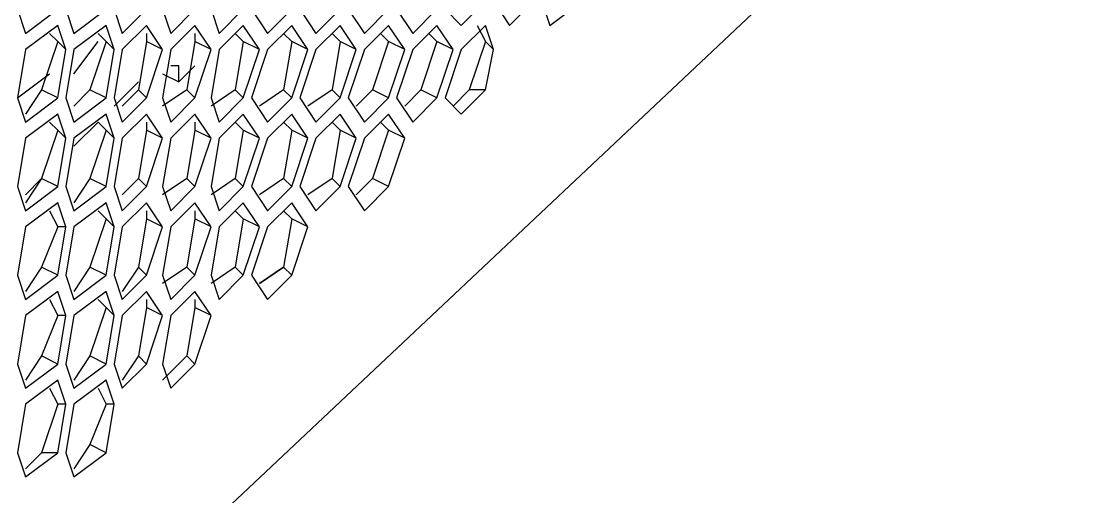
# Model space of a CAD drawing. Header units: millimetres. Extents: x 929 to 1725, y 58 to 532.
# Drawn here: x 1121.9 to 1137.41, y 414.46 to 421.36 of the extents above; entities that cross this region are included whole.
import ezdxf

# ---------------------------------------------------------------- set-up
doc = ezdxf.new("R2010")
doc.units = ezdxf.units.MM
doc.header["$MEASUREMENT"] = 0
doc.layers.add('TT-WIRE-EQPM', color=6, linetype='CONTINUOUS')

msp = doc.modelspace()

# ---------------------------------------------------------------- linework, layer by layer
at = {"layer": 'TT-WIRE-EQPM', "linetype": 'Continuous'}
for points in [[(1137.40977, 426.10241), (1104.75516, 395.32047)], [(1121.84324, 421.53779), (1121.96028, 421.18666)], [(1121.96028, 421.18666), (1122.42845, 421.53779)], [(1122.54549, 421.53779), (1122.66253, 421.18666)], [(1122.66253, 421.18666), (1123.1307, 421.53779)], [(1123.24774, 421.53779), (1123.36478, 421.18666)], [(1123.36478, 421.18666), (1123.7159, 421.53779)], [(1123.94999, 421.53779), (1124.06703, 421.18666)], [(1124.06703, 421.18666), (1124.41815, 421.53779)], [(1124.65224, 421.53779), (1124.76928, 421.18666)], [(1124.76928, 421.18666), (1125.1204, 421.53779)], [(1125.23744, 421.53779), (1125.47153, 421.18666)], [(1125.47153, 421.18666), (1125.82265, 421.53779)], [(1125.93969, 421.53779), (1126.17378, 421.18666)], [(1126.17378, 421.18666), (1126.5249, 421.53779)], [(1126.64194, 421.53779), (1126.87603, 421.18666)], [(1126.87603, 421.18666), (1127.22715, 421.53779)], [(1127.34419, 421.53779), (1127.57828, 421.18666)], [(1127.57828, 421.18666), (1127.9294, 421.53779)], [(1128.04644, 421.53779), (1128.28053, 421.30371)], [(1128.28053, 421.30371), (1128.63165, 421.65483)], [(1128.74869, 421.65483), (1128.98278, 421.30371)], [(1128.98278, 421.30371), (1129.3339, 421.65483)], [(1129.45094, 421.65483), (1129.56798, 421.30371)], [(1129.56798, 421.30371), (1130.03615, 421.65483)], [(1122.42845, 421.30371), (1121.96028, 420.95258)], [(1122.54549, 420.95258), (1122.42845, 421.30371)], [(1123.1307, 421.30371), (1122.66253, 420.95258)], [(1123.24774, 420.95258), (1123.1307, 421.30371)], [(1123.7159, 421.30371), (1123.36478, 420.95258)], [(1123.94999, 420.95258), (1123.7159, 421.30371)], [(1124.41815, 421.30371), (1124.06703, 420.95258)], [(1124.65224, 420.95258), (1124.41815, 421.30371)], [(1125.1204, 421.30371), (1124.76928, 420.95258)], [(1125.35449, 420.95258), (1125.1204, 421.30371)], [(1125.82265, 421.30371), (1125.47153, 420.95258)], [(1126.05674, 420.95258), (1125.82265, 421.30371)], [(1126.5249, 421.30371), (1126.17378, 420.95258)], [(1126.75899, 420.95258), (1126.5249, 421.30371)], [(1127.22715, 421.30371), (1126.87603, 420.95258)], [(1127.46123, 420.95258), (1127.22715, 421.30371)], [(1127.9294, 421.30371), (1127.57828, 420.95258)], [(1128.16348, 420.95258), (1127.9294, 421.30371)], [(1128.63165, 421.30371), (1128.28053, 420.95258)], [(1128.51461, 421.30371), (1128.63165, 421.06962)], [(1128.74869, 420.95258), (1128.63165, 421.30371)], [(1122.42845, 421.06962), (1122.19436, 420.36737)], [(1122.3114, 421.18666), (1122.42845, 421.06962)], [(1122.54549, 420.95258), (1122.42845, 421.06962)], [(1122.66253, 420.60146), (1123.01365, 421.06962)], [(1123.1307, 421.06962), (1122.89661, 420.36737)], [(1123.01365, 421.18666), (1123.1307, 421.06962)], [(1123.24774, 420.95258), (1123.1307, 421.06962)], [(1123.7159, 421.06962), (1123.59886, 420.36737)], [(1123.7159, 421.18666), (1123.7159, 421.06962)], [(1123.94999, 420.95258), (1123.7159, 421.06962)], [(1124.41815, 421.06962), (1124.30111, 420.36737)], [(1124.41815, 421.18666), (1124.41815, 421.06962)], [(1124.65224, 420.95258), (1124.41815, 421.06962)], [(1125.00336, 421.18666), (1125.1204, 421.06962)], [(1125.1204, 421.06962), (1125.00336, 420.36737)], [(1125.35449, 420.95258), (1125.1204, 421.06962)], [(1125.70561, 421.18666), (1125.82265, 421.06962)], [(1125.82265, 421.06962), (1125.70561, 420.36737)], [(1126.05674, 420.95258), (1125.82265, 421.06962)], [(1126.40786, 421.18666), (1126.5249, 421.06962)], [(1126.5249, 421.06962), (1126.40786, 420.36737)], [(1126.75899, 420.95258), (1126.5249, 421.06962)], [(1127.22715, 421.06962), (1126.99307, 420.36737)], [(1127.11011, 421.18666), (1127.22715, 421.06962)], [(1127.46123, 420.95258), (1127.22715, 421.06962)], [(1127.9294, 421.06962), (1127.69532, 420.36737)], [(1127.81236, 421.18666), (1127.9294, 421.06962)], [(1128.16348, 420.95258), (1127.9294, 421.06962)], [(1128.63165, 421.06962), (1128.39757, 420.36737)], [(1128.74869, 420.95258), (1128.63165, 421.06962)], [(1121.96028, 420.95258), (1121.84324, 420.25033)], [(1122.42845, 420.25033), (1122.54549, 420.95258)], [(1122.66253, 420.95258), (1122.54549, 420.25033)], [(1123.1307, 420.25033), (1123.24774, 420.95258)], [(1123.36478, 420.95258), (1123.24774, 420.25033)], [(1123.7159, 420.25033), (1123.94999, 420.95258)], [(1124.06703, 420.95258), (1123.94999, 420.25033)], [(1124.41815, 420.25033), (1124.65224, 420.95258)], [(1124.76928, 420.95258), (1124.65224, 420.25033)], [(1125.1204, 420.25033), (1125.35449, 420.95258)], [(1125.47153, 420.95258), (1125.23744, 420.25033)], [(1125.82265, 420.25033), (1126.05674, 420.95258)], [(1126.17378, 420.95258), (1125.93969, 420.25033)], [(1126.5249, 420.25033), (1126.75899, 420.95258)], [(1126.87603, 420.95258), (1126.64194, 420.25033)], [(1127.22715, 420.25033), (1127.46123, 420.95258)], [(1127.57828, 420.95258), (1127.34419, 420.25033)], [(1127.9294, 420.25033), (1128.16348, 420.95258)], [(1128.28053, 420.95258), (1128.04644, 420.25033)], [(1128.63165, 420.36737), (1128.74869, 420.95258)], [(1121.84324, 420.25033), (1122.3114, 420.60146)], [(1123.94999, 420.60146), (1124.18407, 420.48441)], [(1124.41815, 420.7185), (1124.18407, 420.48441), (1124.18407, 420.48441), (1124.18407, 420.60146), (1124.18407, 420.60146), (1124.18407, 420.60146), (1124.18407, 420.7185), (1124.06703, 420.7185), (1124.06703, 420.7185), (1124.06703, 420.7185), (1124.06703, 420.7185), (1124.06703, 420.7185)], [(1123.59886, 420.48441), (1123.24774, 420.13329)], [(1122.19436, 420.36737), (1121.96028, 420.01625)], [(1122.42845, 420.25033), (1122.19436, 420.36737)], [(1122.89661, 420.36737), (1122.66253, 420.13329)], [(1123.1307, 420.25033), (1122.89661, 420.36737)], [(1123.59886, 420.36737), (1123.36478, 420.13329)], [(1123.7159, 420.25033), (1123.59886, 420.36737)], [(1124.30111, 420.36737), (1123.94999, 420.13329)], [(1124.41815, 420.25033), (1124.30111, 420.36737)], [(1125.00336, 420.36737), (1124.65224, 420.13329)], [(1125.1204, 420.25033), (1125.00336, 420.36737)], [(1125.70561, 420.36737), (1125.35449, 420.13329)], [(1125.82265, 420.25033), (1125.70561, 420.36737)], [(1126.40786, 420.36737), (1126.05674, 420.13329)], [(1126.5249, 420.25033), (1126.40786, 420.36737)], [(1126.99307, 420.36737), (1126.75899, 420.13329)], [(1127.22715, 420.25033), (1126.99307, 420.36737)], [(1127.69532, 420.36737), (1127.46123, 420.13329)], [(1127.9294, 420.25033), (1127.69532, 420.36737)], [(1128.39757, 420.36737), (1128.16348, 420.13329)], [(1128.28053, 420.01625), (1128.63165, 420.36737)], [(1128.63165, 420.36737), (1128.39757, 420.36737)], [(1121.84324, 420.25033), (1121.96028, 419.89921)], [(1121.96028, 419.89921), (1122.42845, 420.25033)], [(1122.54549, 420.25033), (1122.66253, 419.89921)], [(1122.66253, 419.89921), (1123.1307, 420.25033)], [(1123.24774, 420.25033), (1123.36478, 419.89921)], [(1123.36478, 419.89921), (1123.7159, 420.25033)], [(1123.94999, 420.25033), (1124.06703, 419.89921)], [(1124.06703, 419.89921), (1124.41815, 420.25033)], [(1124.65224, 420.25033), (1124.76928, 419.89921)], [(1124.76928, 419.89921), (1125.1204, 420.25033)], [(1125.23744, 420.25033), (1125.47153, 419.89921)], [(1125.47153, 419.89921), (1125.82265, 420.25033)], [(1125.93969, 420.25033), (1126.17378, 419.89921)], [(1126.17378, 419.89921), (1126.5249, 420.25033)], [(1126.64194, 420.25033), (1126.87603, 419.89921)], [(1126.87603, 419.89921), (1127.22715, 420.25033)], [(1127.34419, 420.25033), (1127.57828, 419.89921)], [(1127.57828, 419.89921), (1127.9294, 420.25033)], [(1128.04644, 420.25033), (1128.28053, 420.01625)], [(1122.42845, 420.01625), (1121.96028, 419.66512)], [(1122.54549, 419.66512), (1122.42845, 420.01625)], [(1123.1307, 420.01625), (1122.66253, 419.66512)], [(1123.24774, 419.66512), (1123.1307, 420.01625)], [(1123.7159, 420.01625), (1123.36478, 419.66512)], [(1123.94999, 419.66512), (1123.7159, 420.01625)], [(1124.41815, 420.01625), (1124.06703, 419.66512)], [(1124.65224, 419.66512), (1124.41815, 420.01625)], [(1125.1204, 420.01625), (1124.76928, 419.66512)], [(1125.35449, 419.66512), (1125.1204, 420.01625)], [(1125.82265, 420.01625), (1125.47153, 419.66512)], [(1126.05674, 419.66512), (1125.82265, 420.01625)], [(1126.5249, 420.01625), (1126.17378, 419.66512)], [(1126.75899, 419.66512), (1126.5249, 420.01625)], [(1127.22715, 420.01625), (1126.87603, 419.66512)], [(1127.46123, 419.66512), (1127.22715, 420.01625)], [(1122.3114, 419.89921), (1122.42845, 419.78216)], [(1123.01365, 419.89921), (1122.66253, 419.54808)], [(1123.01365, 419.89921), (1123.1307, 419.78216)], [(1123.7159, 419.89921), (1123.7159, 419.78216)], [(1124.41815, 419.89921), (1124.41815, 419.78216)], [(1125.00336, 419.89921), (1125.1204, 419.78216)], [(1125.70561, 419.89921), (1125.82265, 419.78216)], [(1126.40786, 419.89921), (1126.5249, 419.78216)], [(1127.11011, 419.89921), (1127.22715, 419.78216)], [(1121.96028, 419.66512), (1121.84324, 418.96287)], [(1122.42845, 419.78216), (1122.19436, 419.07992)], [(1122.54549, 419.66512), (1122.42845, 419.78216)], [(1122.42845, 418.96287), (1122.54549, 419.66512)], [(1122.66253, 419.66512), (1122.54549, 418.96287)], [(1123.1307, 419.78216), (1122.89661, 419.07992)], [(1123.24774, 419.66512), (1123.1307, 419.78216)], [(1123.1307, 418.96287), (1123.24774, 419.66512)], [(1123.36478, 419.66512), (1123.24774, 418.96287)], [(1123.7159, 419.78216), (1123.59886, 419.07992)], [(1123.94999, 419.66512), (1123.7159, 419.78216)], [(1123.7159, 418.96287), (1123.94999, 419.66512)], [(1124.06703, 419.66512), (1123.94999, 418.96287)], [(1124.41815, 419.78216), (1124.30111, 419.07992)], [(1124.65224, 419.66512), (1124.41815, 419.78216)], [(1124.41815, 418.96287), (1124.65224, 419.66512)], [(1124.76928, 419.66512), (1124.65224, 418.96287)], [(1125.1204, 419.78216), (1125.00336, 419.07992)], [(1125.35449, 419.66512), (1125.1204, 419.78216)], [(1125.1204, 418.96287), (1125.35449, 419.66512)], [(1125.47153, 419.66512), (1125.23744, 418.96287)], [(1125.82265, 419.78216), (1125.70561, 419.07992)], [(1126.05674, 419.66512), (1125.82265, 419.78216)], [(1125.82265, 418.96287), (1126.05674, 419.66512)], [(1126.17378, 419.66512), (1125.93969, 418.96287)], [(1126.5249, 419.78216), (1126.40786, 419.07992)], [(1126.75899, 419.66512), (1126.5249, 419.78216)], [(1126.5249, 418.96287), (1126.75899, 419.66512)], [(1126.87603, 419.66512), (1126.64194, 418.96287)], [(1127.22715, 419.78216), (1126.99307, 419.07992)], [(1127.46123, 419.66512), (1127.22715, 419.78216)], [(1127.22715, 418.96287), (1127.46123, 419.66512)], [(1122.19436, 419.07992), (1121.96028, 418.84583)], [(1122.19436, 419.07992), (1121.96028, 418.72879)], [(1122.42845, 418.96287), (1122.19436, 419.07992)], [(1122.89661, 419.07992), (1122.66253, 418.72879)], [(1123.1307, 418.96287), (1122.89661, 419.07992)], [(1123.59886, 419.07992), (1123.36478, 418.84583)], [(1123.7159, 418.96287), (1123.59886, 419.07992)], [(1124.30111, 419.07992), (1123.94999, 418.84583)], [(1124.41815, 418.96287), (1124.30111, 419.07992)], [(1125.00336, 419.07992), (1124.65224, 418.84583)], [(1125.1204, 418.96287), (1125.00336, 419.07992)], [(1125.70561, 419.07992), (1125.35449, 418.84583)], [(1125.82265, 418.96287), (1125.70561, 419.07992)], [(1126.40786, 419.07992), (1126.05674, 418.84583)], [(1126.5249, 418.96287), (1126.40786, 419.07992)], [(1126.99307, 419.07992), (1126.75899, 418.84583)], [(1127.22715, 418.96287), (1126.99307, 419.07992)], [(1121.84324, 418.96287), (1121.96028, 418.61175)], [(1121.96028, 418.61175), (1122.42845, 418.96287)], [(1122.54549, 418.96287), (1122.66253, 418.61175)], [(1122.66253, 418.61175), (1123.1307, 418.96287)], [(1123.24774, 418.96287), (1123.36478, 418.61175)], [(1123.36478, 418.61175), (1123.7159, 418.96287)], [(1123.94999, 418.96287), (1124.06703, 418.61175)], [(1124.06703, 418.61175), (1124.41815, 418.96287)], [(1124.65224, 418.96287), (1124.76928, 418.61175)], [(1124.76928, 418.61175), (1125.1204, 418.96287)], [(1125.23744, 418.96287), (1125.47153, 418.61175)], [(1125.47153, 418.61175), (1125.82265, 418.96287)], [(1125.93969, 418.96287), (1126.17378, 418.61175)], [(1126.17378, 418.61175), (1126.5249, 418.96287)], [(1126.64194, 418.96287), (1126.87603, 418.61175)], [(1126.87603, 418.61175), (1127.22715, 418.96287)], [(1122.42845, 418.72879), (1121.96028, 418.37767)], [(1122.54549, 418.37767), (1122.42845, 418.72879)], [(1123.1307, 418.72879), (1122.66253, 418.37767)], [(1123.24774, 418.37767), (1123.1307, 418.72879)], [(1123.7159, 418.72879), (1123.36478, 418.37767)], [(1123.94999, 418.37767), (1123.7159, 418.72879)], [(1124.41815, 418.72879), (1124.06703, 418.37767)], [(1124.65224, 418.37767), (1124.41815, 418.72879)], [(1125.1204, 418.72879), (1124.76928, 418.37767)], [(1125.35449, 418.37767), (1125.1204, 418.72879)], [(1125.82265, 418.72879), (1125.47153, 418.37767)], [(1126.05674, 418.37767), (1125.82265, 418.72879)], [(1122.3114, 418.61175), (1122.42845, 418.37767)], [(1123.01365, 418.61175), (1123.1307, 418.49471)], [(1123.7159, 418.61175), (1123.7159, 418.49471)], [(1124.41815, 418.61175), (1124.41815, 418.49471)], [(1125.00336, 418.61175), (1125.1204, 418.49471)], [(1125.70561, 418.61175), (1125.82265, 418.49471)], [(1123.1307, 418.49471), (1122.89661, 417.79246)], [(1123.24774, 418.37767), (1123.1307, 418.49471)], [(1123.7159, 418.49471), (1123.59886, 417.79246)], [(1123.94999, 418.37767), (1123.7159, 418.49471)], [(1124.41815, 418.49471), (1124.30111, 417.79246)], [(1124.65224, 418.37767), (1124.41815, 418.49471)], [(1125.1204, 418.49471), (1125.00336, 417.79246)], [(1125.35449, 418.37767), (1125.1204, 418.49471)], [(1125.82265, 418.49471), (1125.70561, 417.79246)], [(1126.05674, 418.37767), (1125.82265, 418.49471)], [(1121.96028, 418.37767), (1121.84324, 417.67542)], [(1122.42845, 418.37767), (1122.19436, 417.79246)], [(1122.54549, 418.37767), (1122.42845, 418.37767)], [(1122.42845, 417.67542), (1122.54549, 418.37767)], [(1122.66253, 418.37767), (1122.54549, 417.67542)], [(1123.1307, 417.67542), (1123.24774, 418.37767)], [(1123.36478, 418.37767), (1123.24774, 417.67542)], [(1123.7159, 417.67542), (1123.94999, 418.37767)], [(1124.06703, 418.37767), (1123.94999, 417.67542)], [(1124.41815, 417.67542), (1124.65224, 418.37767)], [(1124.76928, 418.37767), (1124.65224, 417.67542)], [(1125.1204, 417.67542), (1125.35449, 418.37767)], [(1125.47153, 418.37767), (1125.23744, 417.67542)], [(1125.82265, 417.67542), (1126.05674, 418.37767)], [(1122.19436, 417.79246), (1121.96028, 417.44133)], [(1122.42845, 417.67542), (1122.19436, 417.79246)], [(1122.89661, 417.79246), (1122.66253, 417.44133)], [(1123.1307, 417.67542), (1122.89661, 417.79246)], [(1123.59886, 417.79246), (1123.36478, 417.44133)], [(1123.7159, 417.67542), (1123.59886, 417.79246)], [(1124.30111, 417.79246), (1123.94999, 417.55837)], [(1124.41815, 417.67542), (1124.30111, 417.79246)], [(1125.00336, 417.79246), (1124.65224, 417.55837)], [(1125.1204, 417.67542), (1125.00336, 417.79246)], [(1125.70561, 417.79246), (1125.35449, 417.55837)], [(1125.35449, 417.55837), (1125.70561, 417.79246)], [(1125.82265, 417.67542), (1125.70561, 417.79246)], [(1121.84324, 417.67542), (1121.96028, 417.32429)], [(1121.96028, 417.32429), (1122.42845, 417.67542)], [(1122.54549, 417.67542), (1122.66253, 417.32429)], [(1122.66253, 417.32429), (1123.1307, 417.67542)], [(1123.24774, 417.67542), (1123.36478, 417.32429)], [(1123.36478, 417.32429), (1123.7159, 417.67542)], [(1123.94999, 417.67542), (1124.06703, 417.32429)], [(1124.06703, 417.32429), (1124.41815, 417.67542)], [(1124.65224, 417.67542), (1124.76928, 417.32429)], [(1124.76928, 417.32429), (1125.1204, 417.67542)], [(1125.23744, 417.67542), (1125.47153, 417.32429)], [(1125.47153, 417.32429), (1125.82265, 417.67542)], [(1122.42845, 417.44133), (1121.96028, 417.09021)], [(1122.3114, 417.32429), (1122.42845, 417.09021)], [(1122.54549, 417.09021), (1122.42845, 417.44133)], [(1123.1307, 417.44133), (1122.66253, 417.09021)], [(1123.01365, 417.32429), (1123.1307, 417.20725)], [(1123.24774, 417.09021), (1123.1307, 417.44133)], [(1123.7159, 417.44133), (1123.36478, 417.09021)], [(1123.94999, 417.09021), (1123.7159, 417.44133)], [(1123.7159, 417.32429), (1123.7159, 417.20725)], [(1124.41815, 417.44133), (1124.06703, 417.09021)], [(1124.65224, 417.09021), (1124.41815, 417.44133)], [(1124.41815, 417.32429), (1124.41815, 417.20725)], [(1123.1307, 417.20725), (1122.89661, 416.505)], [(1123.24774, 417.09021), (1123.1307, 417.20725)], [(1123.7159, 417.20725), (1123.59886, 416.505)], [(1123.94999, 417.09021), (1123.7159, 417.20725)], [(1124.41815, 417.20725), (1124.30111, 416.505)], [(1124.65224, 417.09021), (1124.41815, 417.20725)], [(1121.96028, 417.09021), (1121.84324, 416.38796)], [(1122.42845, 417.09021), (1122.19436, 416.505)], [(1122.54549, 417.09021), (1122.42845, 417.09021)], [(1122.42845, 416.38796), (1122.54549, 417.09021)], [(1122.66253, 417.09021), (1122.54549, 416.38796)], [(1123.1307, 416.38796), (1123.24774, 417.09021)], [(1123.36478, 417.09021), (1123.24774, 416.38796)], [(1123.7159, 416.38796), (1123.94999, 417.09021)], [(1124.06703, 417.09021), (1123.94999, 416.38796)], [(1124.41815, 416.38796), (1124.65224, 417.09021)], [(1122.19436, 416.505), (1121.96028, 416.15387)], [(1122.42845, 416.38796), (1122.19436, 416.505)], [(1122.89661, 416.505), (1122.66253, 416.15387)], [(1123.1307, 416.38796), (1122.89661, 416.505)], [(1123.59886, 416.505), (1123.36478, 416.15387)], [(1123.7159, 416.38796), (1123.59886, 416.505)], [(1124.30111, 416.505), (1123.94999, 416.15387)], [(1124.41815, 416.38796), (1124.30111, 416.505)], [(1121.84324, 416.38796), (1121.96028, 416.03683)], [(1121.96028, 416.03683), (1122.42845, 416.38796)], [(1122.54549, 416.38796), (1122.66253, 416.03683)], [(1122.66253, 416.03683), (1123.1307, 416.38796)], [(1123.24774, 416.38796), (1123.36478, 416.03683)], [(1123.36478, 416.03683), (1123.7159, 416.38796)], [(1123.94999, 416.38796), (1124.06703, 416.03683)], [(1124.06703, 416.03683), (1124.41815, 416.38796)], [(1122.42845, 416.15387), (1121.96028, 415.80275)], [(1122.54549, 415.80275), (1122.42845, 416.15387)], [(1123.1307, 416.15387), (1122.66253, 415.80275)], [(1123.24774, 415.80275), (1123.1307, 416.15387)], [(1122.3114, 416.03683), (1122.42845, 415.80275)], [(1123.01365, 416.03683), (1123.1307, 415.80275)], [(1121.96028, 415.80275), (1121.84324, 415.1005)], [(1122.42845, 415.80275), (1122.19436, 415.1005)], [(1122.54549, 415.80275), (1122.42845, 415.80275)], [(1122.42845, 415.1005), (1122.54549, 415.80275)], [(1122.66253, 415.80275), (1122.54549, 415.1005)], [(1123.1307, 415.80275), (1122.89661, 415.21754)], [(1123.24774, 415.80275), (1123.1307, 415.80275)], [(1123.1307, 415.1005), (1123.24774, 415.80275)], [(1122.89661, 415.21754), (1122.66253, 414.86642)], [(1123.1307, 415.1005), (1122.89661, 415.21754)], [(1121.84324, 415.1005), (1121.96028, 414.74938)], [(1122.19436, 415.1005), (1121.96028, 414.86642)], [(1121.96028, 414.74938), (1122.42845, 415.1005)], [(1122.42845, 415.1005), (1122.19436, 415.1005)], [(1122.54549, 415.1005), (1122.66253, 414.74938)], [(1122.66253, 414.74938), (1123.1307, 415.1005)]]:
    msp.add_lwpolyline(points, dxfattribs=at)

doc.saveas('drawing.dxf')
